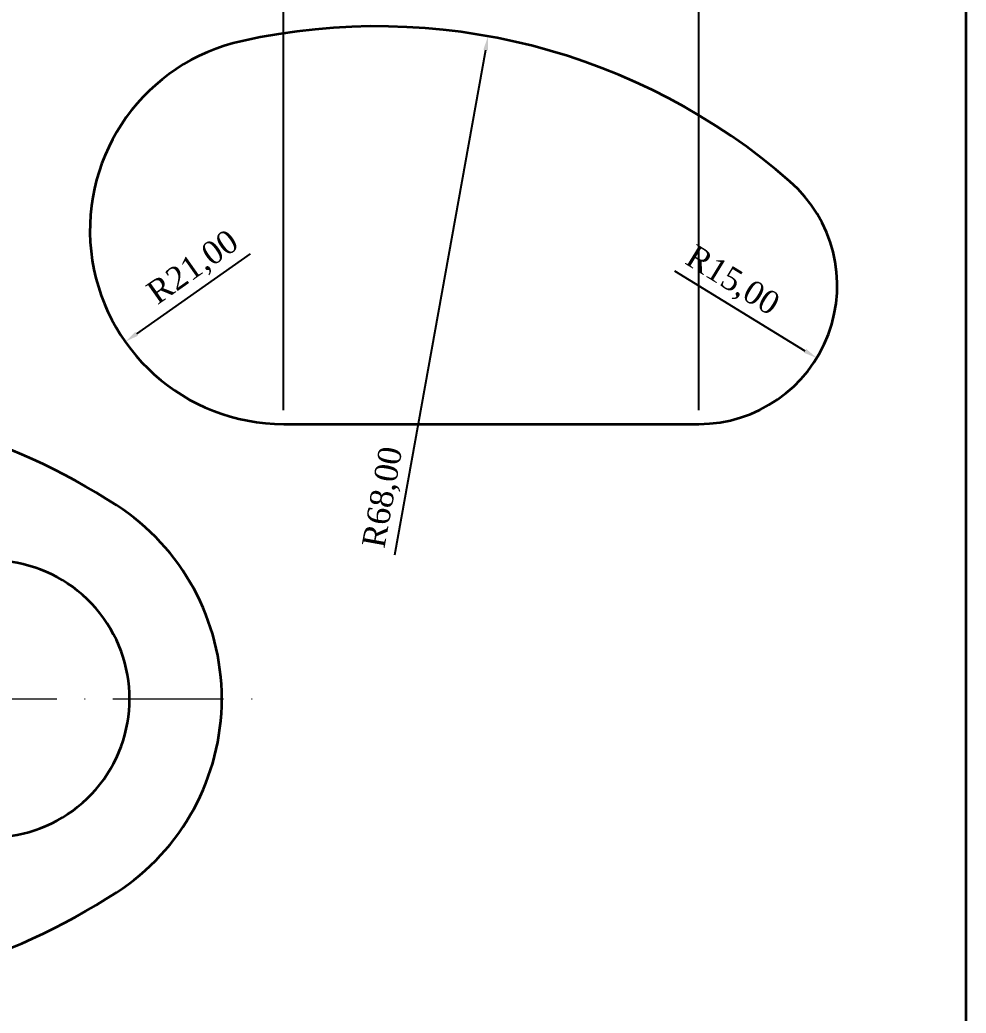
# Model space of a CAD drawing. Header units: millimetres. Extents: x 20 to 205, y 5 to 292.
# Drawn here: x 102.4 to 205, y 64.4 to 172 of the extents above; entities that cross this region are included whole.
import ezdxf

# ---------------------------------------------------------------- set-up
doc = ezdxf.new("R2010")
doc.units = ezdxf.units.MM
doc.linetypes.add('ACAD_ISO10W100', pattern=[18, 12, -3, 0, -3])
for name, color, linetype, lineweight in [('Acotación', 3, 'Continuous', 15), ('Cajetín y formato', 1, 'Continuous', 35), ('Contorno', 7, 'Continuous', 35), ('Ejes', 4, 'ACAD_ISO10W100', 15)]:
    doc.layers.add(name, color=color, linetype=linetype, lineweight=lineweight)
doc.styles.add('e1', font='times.ttf')
doc.dimstyles.new('ACOE 1', dxfattribs={"dimtxt": 2.5, "dimasz": 1.5, "dimexe": 1.25, "dimexo": 1.5, "dimtad": 1, "dimtoh": 1, "dimzin": 1, "dimtxsty": 'e1', "dimcen": 2.5, "dimadec": 0, "dimazin": 0, "dimtfac": 1, "dimtmove": 1, "dimatfit": 0, "dimfxl": 1, "dimarcsym": 0})

# ---------------------------------------------------------------- blocks, each defined once
blk = doc.blocks.new('*D17')
at = {"layer": 'Acotación', "color": 0, "lineweight": -2, "transparency": 16777216}
blk.add_line((127.38, 146.68), (115.08, 138.02), dxfattribs=at)
at = {"layer": 'Acotación', "color": 0, "transparency": 16777216}
blk.add_solid([(114.93, 138.22), (115.22, 137.81), (113.85, 137.15)], dxfattribs=at)
at = {"layer": 'Defpoints', "color": 0, "transparency": 16777216}
for p in [(131.02, 149.24), (113.85, 137.15)]:
    blk.add_point(p, dxfattribs=at)
at = {"layer": 'Acotación', "color": 0, "transparency": 16777216, "insert": (121.29, 145.06), "char_height": 2.5, "attachment_point": 5, "rotation": 35.1309, "style": 'e1'}
blk.add_mtext('R21,00', dxfattribs=at)
blk = doc.blocks.new('*D18')
at = {"layer": 'Acotación', "color": 0, "lineweight": -2, "transparency": 16777216}
blk.add_line((173.4, 144.85), (187.53, 136.18), dxfattribs=at)
at = {"layer": 'Acotación', "color": 0, "transparency": 16777216}
blk.add_solid([(187.66, 136.39), (187.4, 135.97), (188.81, 135.39)], dxfattribs=at)
at = {"layer": 'Defpoints', "color": 0, "transparency": 16777216}
for p in [(176.02, 143.24), (188.81, 135.39)]:
    blk.add_point(p, dxfattribs=at)
at = {"layer": 'Acotación', "color": 0, "transparency": 16777216, "insert": (179.58, 143.62), "char_height": 2.5, "attachment_point": 5, "rotation": 328.477, "style": 'e1'}
blk.add_mtext('R15,00', dxfattribs=at)
blk = doc.blocks.new('*D19')
at = {"layer": 'Acotación', "color": 0, "lineweight": -2, "transparency": 16777216}
blk.add_line((143.07, 114.07), (152.92, 168.79), dxfattribs=at)
at = {"layer": 'Acotación', "color": 0, "transparency": 16777216}
blk.add_solid([(152.67, 168.83), (153.16, 168.74), (153.18, 170.26)], dxfattribs=at)
at = {"layer": 'Defpoints', "color": 0, "transparency": 16777216}
for p in [(153.18, 170.26), (141.14, 103.34)]:
    blk.add_point(p, dxfattribs=at)
at = {"layer": 'Acotación', "color": 0, "transparency": 16777216, "insert": (141.97, 120.27), "char_height": 2.5, "attachment_point": 5, "rotation": 79.7993, "style": 'e1'}
blk.add_mtext('R68,00', dxfattribs=at)
blk = doc.blocks.new('*D20')
at = {"layer": 'Acotación', "color": 0, "lineweight": -2, "transparency": 16777216}
for p, q in [((131.02, 129.74), (131.02, 180.06)), ((176.02, 129.74), (176.02, 180.06)), ((132.52, 178.81), (174.52, 178.81))]:
    blk.add_line(p, q, dxfattribs=at)
at = {"layer": 'Acotación', "color": 0, "transparency": 16777216}
for points in [[(132.52, 179.06), (132.52, 178.56), (131.02, 178.81)], [(174.52, 179.06), (174.52, 178.56), (176.02, 178.81)]]:
    blk.add_solid(points, dxfattribs=at)
at = {"layer": 'Defpoints', "color": 0, "transparency": 16777216}
for p in [(176.02, 178.81), (131.02, 128.24), (176.02, 128.24)]:
    blk.add_point(p, dxfattribs=at)
at = {"layer": 'Acotación', "color": 0, "transparency": 16777216, "insert": (153.52, 180.99), "char_height": 2.5, "attachment_point": 5, "style": 'e1'}
blk.add_mtext('45,00', dxfattribs=at)

msp = doc.modelspace()

# ---------------------------------------------------------------- linework, layer by layer
at = {"layer": 'Cajetín y formato'}
msp.add_line((205, 59), (205, 292), dxfattribs=at)
at = {"layer": 'Contorno'}
msp.add_line((131.025, 128.238), (176.025, 128.238), dxfattribs=at)
for centre, radius, start, end in [((141.138, 103.339), 68, 48.83449, 102.4261), ((131.025, 149.238), 21, 102.4261, 270), ((176.025, 143.238), 15, 270, 48.83449), ((74.315, 59.844), 71, 57.07927, 122.92073), ((99.315, 98.458), 25, 302.92073, 57.07927), ((99.315, 98.458), 15, 237.47725, 122.52275), ((74.315, 137.071), 71, 237.07927, 302.92073)]:
    msp.add_arc(centre, radius, start, end, dxfattribs=at)
at = {"layer": 'Ejes'}
msp.add_line((22.017, 98.458), (128.294, 98.458), dxfattribs=at)

# ---------------------------------------------------------------- dimensions: what is measured, and where the dimension line sits
at = {"layer": 'Acotación'}
dim = msp.add_linear_dim(base=(176.025, 178.808), p1=(131.025, 128.238), p2=(176.025, 128.238), dimstyle='ACOE 1', dxfattribs=at)
dim.commit()
dim.dimension.update_dxf_attribs({"geometry": '*D20', "text_midpoint": (153.525, 180.99)})
for center, mpoint, picture, middle in [((141.138, 103.339), (153.181, 170.264), '*D19', (144.116, 119.888)), ((131.025, 149.238), (113.85, 137.153), '*D17', (122.549, 143.274)), ((176.025, 143.238), (188.811, 135.395), '*D18', (178.441, 141.755))]:
    dim = msp.add_radius_dim(center=center, mpoint=mpoint, dimstyle='ACOE 1', dxfattribs=at)
    dim.commit()
    dim.dimension.update_dxf_attribs({"geometry": picture, "text_midpoint": middle, "dimtype": 164})

doc.saveas('drawing.dxf')
